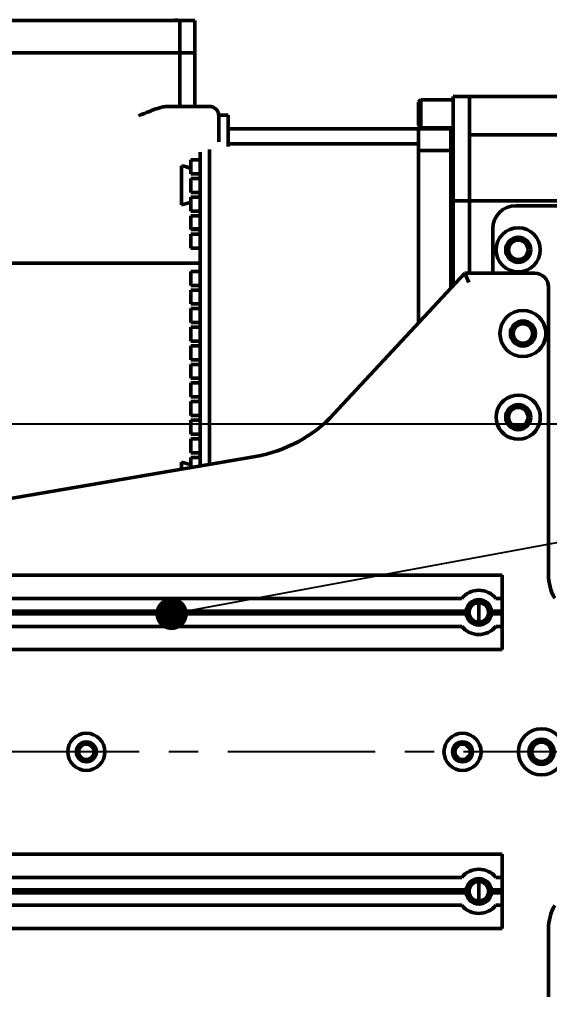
# Model space of a CAD drawing. Header units: millimetres. Extents: x 36 to 3196, y 27 to 5967.
# Drawn here: x 1351 to 1465.1, y 3121.4 to 3330.1 of the extents above; entities that cross this region are included whole.
import ezdxf
from ezdxf import colors
from ezdxf.entities.mleader import LeaderData, LeaderLine
from ezdxf.math import Vec2, Vec3

# ---------------------------------------------------------------- set-up
doc = ezdxf.new("R2010")
doc.units = ezdxf.units.MM
doc.linetypes.add('CENTER', pattern=[50.8, 31.75, -6.35, 6.35, -6.35])
doc.layers.add('02_Center Line', color=1, linetype='CENTER')
doc.layers.add('08_Dimension.Annotation', color=2, linetype='Continuous')
doc.layers.add('외형선(ISO)', color=7, linetype='Continuous', lineweight=50)
doc.styles.add('Coavis T-3.2 Style', font='MS PGothic.ttf', dxfattribs={"height": 3.2})
doc.styles.add('Coavis T-7.0 Style', font='MS PGothic.ttf', dxfattribs={"height": 7})
doc.dimstyles.new('Coavis D-Style$0', dxfattribs={"dimtxt": 3.2, "dimasz": 3.2, "dimexe": 2, "dimexo": 1, "dimgap": 0.8, "dimtad": 1, "dimdec": 3, "dimzin": 1, "dimdsep": 46, "dimtxsty": 'Coavis T-3.2 Style', "dimcen": 0, "dimclrd": 253, "dimclre": 253, "dimclrt": 2, "dimadec": 1, "dimazin": 0, "dimtp": 0.1, "dimtm": 0.1, "dimtfac": 0.71, "dimtdec": 3, "dimtmove": 0, "dimatfit": 3, "dimfxl": 1, "dimlwd": -1, "dimlwe": -1, "dimarcsym": 1})

# ---------------------------------------------------------------- blocks, each defined once
blk = doc.blocks.new('_Dot')
at = {"color": 0, "linetype": 'ByBlock', "lineweight": -2}
blk.add_line((-0.5, 0), (-1, 0), dxfattribs=at)
at = {"color": 0, "linetype": 'ByBlock', "const_width": 0.5}
blk.add_lwpolyline([(-0.25, 0, 1), (0.25, 0, 1)], format="xyb", close=True, dxfattribs=at)
blk = doc.blocks.new('*D22')
at = {"layer": '08_Dimension.Annotation', "color": 253, "linetype": 'ByBlock', "transparency": 16777216}
for p, q in [((1486.89, 3243.06), (1247.42, 3243.06)), ((1249.42, 3239.86), (1249.42, 3105.26)), ((1486.89, 3102.06), (1247.42, 3102.06))]:
    blk.add_line(p, q, dxfattribs=at)
at = {"layer": '08_Dimension.Annotation', "color": 253, "transparency": 16777216}
for points in [[(1248.88, 3239.86), (1249.95, 3239.86), (1249.42, 3243.06)], [(1248.88, 3105.26), (1249.95, 3105.26), (1249.42, 3102.06)]]:
    blk.add_solid(points, dxfattribs=at)
at = {"layer": 'Defpoints', "color": 0, "transparency": 16777216}
for p in [(1487.89, 3243.06), (1249.42, 3102.06), (1487.89, 3102.06)]:
    blk.add_point(p, dxfattribs=at)
at = {"layer": '08_Dimension.Annotation', "color": 2, "transparency": 16777216, "insert": (1245.12, 3172.56), "char_height": 7, "attachment_point": 5, "rotation": 90, "style": 'Coavis T-7.0 Style'}
blk.add_mtext('{\\C5;141.000}', dxfattribs=at)

msp = doc.modelspace()

# ---------------------------------------------------------------- linework, layer by layer
at = {"layer": '02_Center Line'}
msp.add_line((2291.1843, 3172.5614), (691.2912, 3172.5614), dxfattribs=at)
at = {"layer": '외형선(ISO)'}
for p, q in [((1321.6283, 3329.9114), (1367.7926, 3329.9114)), ((1385.4827, 3329.9114), (1367.7926, 3329.9114)), ((1384.7105, 3330.3614), (1384.7105, 3329.9114)), ((1386.4893, 3329.9114), (1385.4827, 3329.9114)), ((1385.4827, 3329.9114), (1385.4827, 3322.9114)), ((1388.7105, 3329.9114), (1386.4893, 3329.9114)), ((1388.7105, 3329.9114), (1388.7105, 3322.9114)), ((1321.6283, 3322.9114), (1367.7926, 3322.9114)), ((1367.7926, 3322.9114), (1321.6283, 3322.9114)), ((1367.7926, 3322.9114), (1385.4827, 3322.9114)), ((1367.7926, 3322.9114), (1385.4827, 3322.9114)), ((1385.4827, 3322.9114), (1386.4893, 3322.9114)), ((1385.4827, 3322.9114), (1386.4893, 3322.9114)), ((1385.4827, 3311.4114), (1385.4827, 3322.9114)), ((1386.4893, 3322.9114), (1388.7105, 3322.9114)), ((1386.4893, 3322.9114), (1388.7105, 3322.9114)), ((1388.7105, 3311.4114), (1388.7105, 3322.9114)), ((1436.9417, 3312.3012), (1437.4417, 3312.8012)), ((1437.4417, 3306.8012), (1437.4417, 3312.8012)), ((1444.3917, 3312.8012), (1437.4417, 3312.8012)), ((1444.3917, 3313.5614), (1444.3917, 3313.0273)), ((1444.3917, 3313.5614), (1447.8917, 3313.5614)), ((1444.3917, 3310.6585), (1444.3917, 3313.0273)), ((1447.8917, 3313.0273), (1447.8917, 3313.5614)), ((1447.8917, 3313.0313), (1447.8917, 3313.5614)), ((1447.8917, 3313.5614), (1470.8917, 3313.5614)), ((1447.8917, 3310.6585), (1447.8917, 3313.0273)), ((1389.8917, 3311.4114), (1382.7137, 3311.4114)), ((1389.8917, 3311.4114), (1391.8917, 3311.4114)), ((1436.9417, 3307.3012), (1436.9417, 3312.3012)), ((1444.3917, 3310.6585), (1444.3917, 3305.0729)), ((1447.8917, 3310.6585), (1447.8917, 3305.0729)), ((1395.8917, 3309.5614), (1393.8861, 3309.5614)), ((1393.8917, 3303.7929), (1393.8917, 3309.4114)), ((1395.8917, 3307.5349), (1395.8917, 3309.5614)), ((1395.8917, 3302.7809), (1395.8917, 3307.5349)), ((1395.8917, 3306.5614), (1436.8917, 3306.5614)), ((1436.8917, 3304.3402), (1436.8917, 3306.5614)), ((1443.8917, 3306.5614), (1436.8917, 3306.5614)), ((1436.8917, 3306.5614), (1436.8917, 3304.3402)), ((1436.9417, 3307.3012), (1437.4417, 3306.8012)), ((1444.3917, 3306.8012), (1437.4417, 3306.8012)), ((1443.8917, 3301.926), (1443.8917, 3306.5614)), ((1436.8917, 3304.3402), (1436.8917, 3303.3336)), ((1444.3917, 3293.2513), (1444.3917, 3305.0729)), ((1447.8917, 3305.324), (1470.8917, 3305.324)), ((1447.8917, 3293.2513), (1447.8917, 3305.0729)), ((1447.8917, 3293.2513), (1447.8917, 3305.0729)), ((1391.8917, 3302.1483), (1391.8917, 3285.6436)), ((1391.8917, 3302.1483), (1391.8917, 3285.6436)), ((1395.8917, 3303.3336), (1436.8917, 3303.3336)), ((1436.8917, 3303.3336), (1436.8917, 3285.6436)), ((1444.3917, 3302.5614), (1443.8917, 3302.5614)), ((1389.8917, 3301.5855), (1389.8917, 3285.6436)), ((1436.8917, 3301.926), (1443.8917, 3301.926)), ((1436.8917, 3301.7466), (1436.8917, 3285.6436)), ((1443.8917, 3301.926), (1443.8917, 3301.7466)), ((1443.8917, 3285.6436), (1443.8917, 3301.7466)), ((1385.8917, 3290.2307), (1385.8917, 3298.6604)), ((1387.8917, 3298.022), (1387.8917, 3299.9114)), ((1387.8917, 3299.9114), (1389.8917, 3299.9114)), ((1387.8917, 3298.022), (1387.8917, 3296.9114)), ((1389.6811, 3296.9114), (1387.8917, 3296.9114)), ((1387.8917, 3295.9114), (1389.8917, 3295.9114)), ((1387.8917, 3295.9114), (1387.8917, 3292.9114)), ((1389.8917, 3296.9114), (1389.6811, 3296.9114)), ((1389.8917, 3292.9114), (1387.8917, 3292.9114)), ((1387.8917, 3291.9114), (1387.8917, 3290.8691)), ((1387.8917, 3291.9114), (1389.6021, 3291.9114)), ((1389.6021, 3291.9114), (1389.8917, 3291.9114)), ((1444.3917, 3293.2513), (1444.3917, 3291.1082)), ((1447.8917, 3293.2513), (1447.8917, 3291.1082)), ((1447.8917, 3293.2513), (1447.8917, 3291.1082)), ((1387.8917, 3288.9114), (1387.8917, 3290.8691)), ((1444.3917, 3291.1082), (1444.3917, 3289.7049)), ((1444.3917, 3291.1082), (1447.8917, 3291.1082)), ((1444.3917, 3289.7049), (1444.3917, 3287.4953)), ((1447.8917, 3289.7049), (1447.8917, 3291.1082)), ((1447.8917, 3289.7049), (1447.8917, 3291.1082)), ((1447.8917, 3291.1082), (1470.8917, 3291.1082)), ((1447.8917, 3287.4953), (1447.8917, 3289.7049)), ((1447.8917, 3287.4953), (1447.8917, 3289.7049)), ((1457.8917, 3290.0614), (1537.8917, 3290.0614)), ((1389.8917, 3288.9114), (1387.8917, 3288.9114)), ((1387.8917, 3284.9114), (1387.8917, 3287.9114)), ((1387.8917, 3287.9114), (1389.8917, 3287.9114)), ((1444.3917, 3287.4953), (1444.3917, 3285.5397)), ((1447.8917, 3285.5397), (1447.8917, 3287.4953)), ((1447.8917, 3285.5397), (1447.8917, 3287.4953)), ((1389.8917, 3239.4792), (1389.8917, 3285.6436)), ((1391.8917, 3285.6436), (1391.8917, 3239.4792)), ((1391.8917, 3285.6436), (1391.8917, 3239.4792)), ((1436.8917, 3285.6436), (1436.8917, 3264.8141)), ((1436.8917, 3264.8141), (1436.8917, 3285.6436)), ((1443.8917, 3285.6436), (1443.8917, 3272.3372)), ((1444.3917, 3272.8746), (1444.3917, 3285.5397)), ((1447.8917, 3285.5397), (1447.8917, 3275.5614)), ((1447.8917, 3285.5397), (1447.8917, 3275.5614)), ((1387.8917, 3285.0614), (1389.8917, 3285.0614)), ((1389.8917, 3284.9114), (1387.8917, 3284.9114)), ((1387.8917, 3280.9114), (1387.8917, 3283.9114)), ((1387.8917, 3283.9114), (1389.8917, 3283.9114)), ((1452.8917, 3275.5614), (1452.8917, 3285.0614)), ((1389.8917, 3280.9114), (1387.8917, 3280.9114)), ((1321.6283, 3277.7114), (1367.7926, 3277.7114)), ((1321.6283, 3277.7114), (1367.7926, 3277.7114)), ((1376.6377, 3277.7114), (1367.7926, 3277.7114)), ((1376.6377, 3277.7114), (1367.7926, 3277.7114)), ((1376.6377, 3277.7114), (1389.8917, 3277.7114)), ((1376.6377, 3277.7114), (1389.8917, 3277.7114)), ((1387.8917, 3275.9173), (1387.8917, 3272.9173)), ((1387.8917, 3275.9173), (1389.8917, 3275.9173)), ((1443.9633, 3272.4142), (1446.8917, 3275.5614)), ((1446.8917, 3275.5614), (1461.8917, 3275.5614)), ((1446.8917, 3275.5614), (1447.7627, 3273.5614)), ((1389.8917, 3272.9173), (1387.8917, 3272.9173)), ((1387.8917, 3271.9173), (1387.8917, 3268.9173)), ((1387.8917, 3271.9173), (1389.8917, 3271.9173)), ((1418.6847, 3245.2463), (1443.9633, 3272.4142)), ((1464.8917, 3272.5614), (1464.8917, 3210.6332)), ((1389.8917, 3268.9173), (1387.8917, 3268.9173)), ((1387.8917, 3267.9173), (1387.8917, 3264.9173)), ((1387.8917, 3267.9173), (1389.8917, 3267.9173)), ((1389.8917, 3264.9173), (1387.8917, 3264.9173)), ((1387.8917, 3263.9173), (1387.8917, 3260.9173)), ((1387.8917, 3263.9173), (1389.8917, 3263.9173)), ((1389.8917, 3260.9173), (1387.8917, 3260.9173)), ((1387.8917, 3259.9173), (1387.8917, 3256.9173)), ((1387.8917, 3259.9173), (1389.8917, 3259.9173)), ((1389.8917, 3256.9173), (1387.8917, 3256.9173)), ((1387.8917, 3255.9173), (1387.8917, 3252.9173)), ((1387.8917, 3255.9173), (1389.8917, 3255.9173)), ((1389.8917, 3252.9173), (1387.8917, 3252.9173)), ((1387.8917, 3251.9173), (1387.8917, 3248.9173)), ((1387.8917, 3251.9173), (1389.8917, 3251.9173)), ((1389.8917, 3248.9173), (1387.8917, 3248.9173)), ((1387.8917, 3247.9173), (1387.8917, 3244.9173)), ((1387.8917, 3247.9173), (1389.8917, 3247.9173)), ((1389.8917, 3244.9173), (1387.8917, 3244.9173)), ((1387.8917, 3243.9173), (1387.8917, 3240.9173)), ((1387.8917, 3243.9173), (1389.8917, 3243.9173)), ((1389.8917, 3240.9173), (1387.8917, 3240.9173)), ((1387.8917, 3239.9173), (1387.8917, 3236.9173)), ((1387.8917, 3239.9173), (1389.8917, 3239.9173)), ((1389.8917, 3239.4792), (1389.8917, 3234.0796)), ((1391.8917, 3239.4792), (1391.8917, 3234.4214)), ((1391.8917, 3234.4214), (1391.8917, 3239.4792)), ((1303.9375, 3219.3871), (1401.7763, 3236.111)), ((1389.8917, 3236.9173), (1387.8917, 3236.9173)), ((1387.8917, 3235.9173), (1387.8917, 3234.2537)), ((1387.8917, 3235.9173), (1389.8917, 3235.9173)), ((1385.8917, 3234.8921), (1385.8917, 3233.3958)), ((1387.8917, 3233.7377), (1387.8917, 3234.2537)), ((1454.8917, 3210.5614), (1304.8917, 3210.5614)), ((1454.8917, 3210.5614), (1454.8917, 3209.5614)), ((1454.8917, 3205.5614), (1454.8917, 3209.5614)), ((1446.209, 3205.5614), (1313.5745, 3205.5614)), ((1449.8917, 3200.4614), (1449.8917, 3204.6614)), ((1454.8917, 3205.5614), (1453.5745, 3205.5614)), ((1454.8917, 3202.8614), (1454.8917, 3205.5614)), ((1447.1582, 3202.8614), (1312.6253, 3202.8614)), ((1447.1582, 3202.2614), (1312.6253, 3202.2614)), ((1447.1417, 3202.5614), (1312.6417, 3202.5614)), ((1454.8917, 3202.8614), (1452.6253, 3202.8614)), ((1454.8917, 3202.2614), (1452.6253, 3202.2614)), ((1454.8917, 3202.5614), (1452.6417, 3202.5614)), ((1454.8917, 3202.5614), (1454.8917, 3202.8614)), ((1454.8917, 3202.2614), (1454.8917, 3202.5614)), ((1454.8917, 3199.5614), (1454.8917, 3202.2614)), ((1446.209, 3199.5614), (1313.5745, 3199.5614)), ((1454.8917, 3199.5614), (1453.5745, 3199.5614)), ((1454.8917, 3195.5614), (1454.8917, 3199.5614)), ((1454.8917, 3194.5614), (1304.8917, 3194.5614)), ((1454.8917, 3195.5614), (1454.8917, 3194.5614)), ((1454.8917, 3150.5614), (1304.8917, 3150.5614)), ((1454.8917, 3150.5614), (1454.8917, 3149.5614)), ((1454.8917, 3145.5614), (1454.8917, 3149.5614)), ((1446.209, 3145.5614), (1313.5745, 3145.5614)), ((1454.8917, 3145.5614), (1453.5745, 3145.5614)), ((1454.8917, 3142.8614), (1454.8917, 3145.5614)), ((1449.8917, 3140.4614), (1449.8917, 3144.6614)), ((1447.1582, 3142.8614), (1312.6253, 3142.8614)), ((1447.1582, 3142.2614), (1312.6253, 3142.2614)), ((1447.1417, 3142.5614), (1312.6417, 3142.5614)), ((1454.8917, 3142.8614), (1452.6253, 3142.8614)), ((1454.8917, 3142.2614), (1452.6253, 3142.2614)), ((1454.8917, 3142.5614), (1452.6417, 3142.5614)), ((1454.8917, 3142.5614), (1454.8917, 3142.8614)), ((1454.8917, 3142.2614), (1454.8917, 3142.5614)), ((1454.8917, 3139.5614), (1454.8917, 3142.2614)), ((1446.209, 3139.5614), (1313.5745, 3139.5614)), ((1454.8917, 3139.5614), (1453.5745, 3139.5614)), ((1454.8917, 3135.5614), (1454.8917, 3139.5614)), ((1454.8917, 3135.5614), (1454.8917, 3134.5614)), ((1454.8917, 3134.5614), (1304.8917, 3134.5614)), ((1464.8917, 3134.4896), (1464.8917, 3072.5614))]:
    msp.add_line(p, q, dxfattribs=at)
for centre, radius in [((1458.3917, 3280.5614), 4.75), ((1458.3917, 3280.5614), 2.7), ((1458.3917, 3280.5614), 2.1), ((1459.3917, 3262.5614), 2.7), ((1459.3917, 3262.5614), 2.525), ((1459.3917, 3262.5614), 2.1), ((1458.3917, 3244.5614), 2.7), ((1458.3917, 3244.5614), 2.1), ((1449.8917, 3202.5614), 2.1), ((1463.3917, 3172.5614), 4.95), ((1365.3917, 3172.5614), 4), ((1365.3917, 3172.5614), 2.15), ((1446.3917, 3172.5614), 4), ((1446.3917, 3172.5614), 2.15), ((1463.3917, 3172.5614), 2.7), ((1463.3917, 3172.5614), 2.525), ((1365.3917, 3172.5614), 1.65), ((1446.3917, 3172.5614), 1.65), ((1463.3917, 3172.5614), 2.1), ((1449.8917, 3142.5614), 2.1)]:
    msp.add_circle(centre, radius, dxfattribs=at)
for centre, radius, start, end in [((1391.8917, 3309.4114), 2, 0, 90), ((1457.8917, 3285.0614), 5, 90, 180), ((1461.8917, 3272.5614), 3, 0, 90), ((1459.3917, 3262.5614), 4.95, 45.002923, 314.997077), ((1458.3917, 3244.5614), 4.75, 18.671718, 341.328282), ((1396.7216, 3265.6821), 30, 279.7, 317.062979), ((1474.8917, 3210.6332), 10, 180, 210), ((1449.8917, 3202.5614), 4.75, 39.166711, 140.833289), ((1449.8917, 3202.5614), 2.75, 6.262913, 173.737087), ((1449.8917, 3202.5614), 2.75, 173.737087, 180), ((1449.8917, 3202.5614), 2.75, 180, 186.262913), ((1449.8917, 3202.5614), 2.75, 186.262913, 353.737087), ((1449.8917, 3202.5614), 2.75, 0, 6.262913), ((1449.8917, 3202.5614), 2.75, 353.737087, 0), ((1449.8917, 3202.5614), 4.75, 219.166711, 320.833289), ((1449.8917, 3142.5614), 4.75, 39.166711, 140.833289), ((1449.8917, 3142.5614), 2.75, 6.262913, 173.737087), ((1449.8917, 3142.5614), 2.75, 173.737087, 180), ((1449.8917, 3142.5614), 2.75, 180, 186.262913), ((1449.8917, 3142.5614), 2.75, 186.262913, 353.737087), ((1449.8917, 3142.5614), 2.75, 0, 6.262913), ((1449.8917, 3142.5614), 2.75, 353.737087, 0), ((1449.8917, 3142.5614), 4.75, 219.166711, 320.833289), ((1474.8917, 3134.4896), 10, 150, 180)]:
    msp.add_arc(centre, radius, start, end, dxfattribs=at)
for centre, start_param, end_param in [((1383.1612, 3294.4455), 0.91860894, 1.212877), ((1383.1612, 3294.4455), 0.52857532, 0.57993959), ((1383.1612, 3294.4455), 5.68500739, 5.75460998), ((1383.1612, 3294.4455), 5.07030831, 5.36457636), ((1383.1612, 3230.6773), 0.91860894, 1.212877)]:
    msp.add_ellipse(centre, major_axis=(7.7942, 0), ratio=0.57735027, start_param=start_param, end_param=end_param, dxfattribs=at)
for points, knots in [([(1382.7137, 3311.4114), (1381.9664, 3311.4114), (1381.0377, 3311.1171), (1378.9442, 3310.3416), (1377.7797, 3309.8548), (1376.6377, 3309.4114)], [-0.834717619, -0.834717619, -0.834717619, -0.834717619, -0.417358809, -0.417358809, 0, 0, 0, 0]), ([(1462.8917, 3259.0611), (1462.9286, 3259.098), (1462.9643, 3259.1348), (1463.4197, 3259.6193), (1463.7632, 3260.1566), (1464.2238, 3261.3188), (1464.3417, 3261.9463), (1464.3417, 3263.1765), (1464.2238, 3263.804), (1463.7632, 3264.9663), (1463.4197, 3265.5035), (1462.9643, 3265.988), (1462.9286, 3266.0249), (1462.8917, 3266.0618)], [-2.525591414, -2.525591414, -2.525591414, -2.525591414, -2.510519598, -2.510519598, -2.325997353, -2.325997353, -2.141475108, -2.141475108, -1.956952864, -1.956952864, -1.772430619, -1.772430619, -1.757358803, -1.757358803, -1.757358803, -1.757358803]), ([(1462.8917, 3243.0407), (1462.9086, 3243.0909), (1462.9248, 3243.1413), (1463.0765, 3243.6452), (1463.1417, 3244.121), (1463.1417, 3245.0018), (1463.0765, 3245.4776), (1462.9248, 3245.9815), (1462.9086, 3246.032), (1462.8917, 3246.0821)], [-1.819477042, -1.819477042, -1.819477042, -1.819477042, -1.804681555, -1.804681555, -1.672567133, -1.672567133, -1.54045271, -1.54045271, -1.525657223, -1.525657223, -1.525657223, -1.525657223])]:
    msp.add_open_spline(points, degree=3, knots=knots, dxfattribs=at)

# ---------------------------------------------------------------- dimensions: what is measured, and where the dimension line sits
at = {"layer": '08_Dimension.Annotation'}
dim = msp.add_linear_dim(base=(1249.4175, 3102.0614), p1=(1487.8917, 3243.0614), p2=(1487.8917, 3102.0614), angle=270, text='{\\C5;<>}', dimstyle='Coavis D-Style$0', override={"dimtxsty": 'Coavis T-7.0 Style', "dimfxl": 0.6}, dxfattribs=at)
dim.commit()
dim.dimension.update_dxf_attribs({"geometry": '*D22', "text_midpoint": (1249.4175, 3172.5614), "dimtype": 160})

# ---------------------------------------------------------------- leaders
ml = msp.add_multileader_mtext('Standard', dxfattribs=at)
ml.set_content('{\\fGulim|b0|i0|c129|p50;\\C256;\\c0;Attachment Rails (M5)}', color=2, style='Coavis T-7.0 Style')
ml.set_leader_properties(color=253)
ml.set_arrow_properties(name='DOT')
ml.build(insert=Vec2(0, 0))
ml.multileader.update_dxf_attribs({"text_left_attachment_type": 5, "text_right_attachment_type": 5, "dogleg_length": 3, "arrow_head_size": 7})
ctx = ml.context
ctx.base_point, ctx.char_height, ctx.arrow_head_size, ctx.plane_origin, ctx.plane_x_axis, ctx.plane_y_axis = Vec3(1699.6148, 3464.7027), 7, 7, Vec3(1383.7414, 3202.2614), Vec3(0, -1), Vec3(1, 0)
ctx.left_attachment, ctx.right_attachment = 5, 5
notes = []
notes.append((ctx, [(0, (1, 1, 0), (1699.6148, 3360.2806), (0, 1), 3, [(1, [(1383.7414, 3202.2614), (1606.3737, 3243.3614)], 0, [])])]))
ctx.mtext.insert, ctx.mtext.text_direction, ctx.mtext.rotation, ctx.mtext.flow_direction = Vec3(1708.8257, 3462.7027), Vec3(0, -1), 4.71238898, 5
for ctx, leaders in notes:
    for number, flags, end, landing, length, lines in leaders:
        leader = LeaderData()
        leader.index, (leader.has_last_leader_line, leader.has_dogleg_vector, leader.attachment_direction) = number, flags
        leader.last_leader_point, leader.dogleg_vector, leader.dogleg_length = Vec3(end), Vec3(landing), length
        for number, points, colour, breaks in lines:
            line = LeaderLine()
            line.index, line.vertices, line.color, line.breaks = number, Vec3.list(points), colors.encode_raw_color(colour), breaks
            leader.lines.append(line)
        ctx.leaders.append(leader)

doc.saveas('drawing.dxf')
